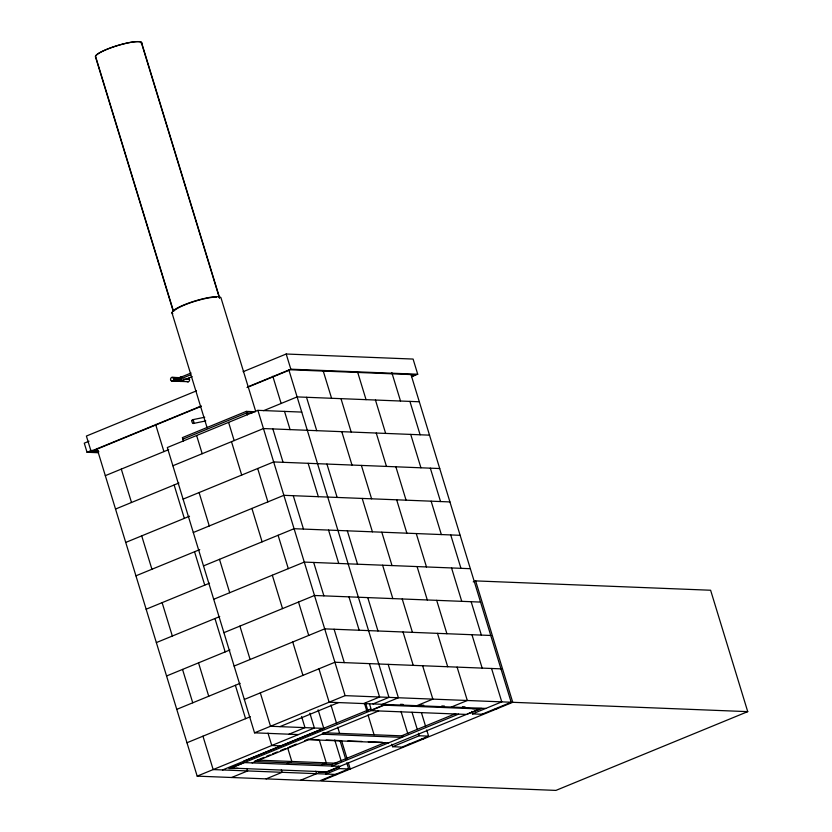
<?xml version="1.0" encoding="UTF-8"?>
<svg xmlns="http://www.w3.org/2000/svg" width="832" height="832" viewBox="0 0 832 832"><rect width="100%" height="100%" fill="white"/><g stroke="black" fill="none" stroke-linecap="round" stroke-linejoin="round"><path stroke-width="1.25" d="M173.888 379.621L173.326 377.801L171.662 377.458A1.934 1.695 -87.7 0 0 170.622 379.933L172.349 381.202L173.888 379.621L180.783 379.891L180.222 378.071L178.558 377.728L182.042 377.146M180.679 381.534L183.154 380.786L179.67 381.368L180.783 379.891M207.147 427.866L171.922 312.655L172.713 311.168A25.657 4.628 -17 0 1 199.503 299.686A25.657 4.628 -17 0 1 221.062 298.085L255.528 410.821M181.095 377.114L191.09 373.006M190.705 374.795L180.71 378.893L173.826 378.622M182.208 380.754L192.202 376.646M196.466 390.863L86.393 436.051L91.042 451.225L98.81 451.537M243.121 371.706L286.187 354.016L413.088 359.06L417.726 374.234L411.746 376.698M89.024 441.21L84.271 443.165L87.048 452.275L98.613 452.733M87.048 452.275L91.718 450.362M92.591 450.351L89.17 451.755L98.124 452.109M91.042 451.225L201.105 406.037M247.759 386.88L290.836 369.19L417.726 374.234M201.334 406.297L93.153 450.715L98.322 450.923M247.01 387.535L290.285 369.772L415.615 374.754L412.006 376.23M255.393 411.746L246.314 411.382L182.374 437.632L183.466 441.178M182.842 439.15L246.782 412.901L251.961 413.109M301.756 412.09L257.889 410.342L167.315 447.533L254.54 732.826L298.407 734.573M105.31 475.665L168.709 449.634M263.63 410.665L297.118 396.906L419.307 401.773M172.89 465.743L263.463 428.553L429.52 435.157M115.523 509.049L178.911 483.018M183.092 499.127L273.666 461.937L439.722 468.541M125.726 542.433L189.55 516.225M193.294 532.511L283.868 495.321L449.935 501.925M135.938 575.817L199.763 549.619M203.507 565.895L294.081 528.705L460.138 535.309M146.141 609.211L209.529 583.18M213.71 599.279L304.283 562.089L470.35 568.693M156.354 642.595L219.742 616.564M223.922 632.663L314.496 595.483L480.553 602.087M166.556 675.979L229.944 649.948M234.125 666.058L324.698 628.867L490.766 635.471M473.231 581.88L475.623 580.902L710.611 590.242L747.729 711.641L555.932 790.4L320.934 781.05L512.741 702.302L747.729 711.641M176.758 709.363L240.157 683.332M244.338 699.442L334.911 662.251L500.968 668.855M186.971 742.747L250.359 716.716M254.54 732.826L345.114 695.635L511.17 702.239L410.998 374.566M279.926 726.638L338.53 702.572M289.006 734.198L304.99 727.636L301.59 716.508M363.594 703.57L379.579 697.008L369.377 663.624M97.001 448.458L197.174 776.131L314.392 728.01L309.858 713.17M372.996 703.945L388.981 697.382L288.798 369.71M222.56 769.943L323.794 728.385L318.115 709.831M382.398 704.319L398.382 697.757L388.17 664.373M369.491 703.851L371.394 710.05L384.706 704.59L392.548 704.891L391.206 705.442M254.53 761.27L264.098 757.338M266.49 756.361L270.078 754.884M272.47 753.906L277.254 751.941M280.842 750.464L285.626 748.498M289.214 747.022L296.39 744.078M304.772 740.636L308.37 739.159M238.035 768.342L228.873 768.57L242.975 763.131M252.138 762.902L378.674 710.944M231.639 777.504L247.624 770.942L246.865 768.466M416.863 705.682L432.848 699.119L422.635 665.735M287.248 763.35L291.824 761.478L287.664 747.874M266.105 778.877L282.09 772.314L281.33 769.839M451.329 707.054L467.314 700.492L457.101 667.108M321.714 764.722L326.29 762.85L319.478 740.594M255.538 761.54L331.573 764.556L384.644 742.768M455.749 713.575L401.502 735.842L401.96 737.36L322.067 734.188M458.567 714.116L332.03 766.074L331.573 764.556M319.498 771.576L318.167 772.127L325.998 772.439L339.321 766.969L338.541 766.938M472.67 708.687L481.842 708.448L467.74 713.887M300.57 780.25L316.555 773.687L315.796 771.212M348.348 762.84L350.241 769.028L339.279 768.591L325.957 774.051L325.198 771.586M391.81 744.234L392.569 746.71L419.203 735.769L428.605 736.143L426.712 729.966M471.713 711.422L472.472 713.898L501.779 701.865L491.566 668.481M428.605 736.143L401.97 747.084L392.569 746.71M481.874 714.272L511.17 702.239M192.525 419.734L204.755 417.227M193.419 423.457L205.795 420.919M172.099 377.343L179.431 377.645M171.662 377.458L180.44 377.801M173.326 377.801L180.222 378.071M173.628 378.175L180.513 378.446M183.747 379.018L189.488 379.246M173.909 379.111L180.804 379.392M173.742 380.099L180.638 380.37M173.503 380.526L180.398 380.796M171.122 380.754L180.066 381.139M171.486 381.025L188.448 381.722M400.483 704.309L403.073 704.413M421.148 705.13L423.727 705.234M441.813 705.952L444.392 706.056M462.467 706.774L465.057 706.878M485.794 708.427L329.129 702.198L318.926 668.814M495.196 708.802L496.756 708.864M472.472 713.898L483.434 714.334M371.394 710.05L372.174 710.081M466.409 714.428L370.843 710.632L370.375 709.114L243.838 761.072L244.306 762.59L339.872 766.386M323.794 728.385L270.525 726.263L260.322 692.879M322.889 732.722L403.447 735.925M421.949 738.878L423.509 738.941M307.965 739.326L318.812 739.752M326.186 740.054L340.226 740.605M347.89 740.917L361.93 741.468M368.316 741.728L382.356 742.279M308.745 739.658L388.648 742.83M408.626 744.349L410.197 744.411M281.164 745.878L271.762 745.503L267.987 733.138M257.358 760.105L337.126 763.277M336.918 774.488L213.158 769.569L202.956 736.185M197.174 776.131L319.374 780.988L348.67 768.966L346.788 762.778M475.623 580.902L512.741 702.302M409.916 401.398L420.118 434.782M430.331 468.166L440.534 501.55M450.736 534.934L460.949 568.318M471.151 601.713L481.364 635.097M391.82 372.58L400.514 401.024M410.717 434.408L420.93 467.792M431.132 501.176L441.345 534.56M451.547 567.944L461.75 601.338M471.962 634.722L482.165 668.106M375.45 400.026L385.653 433.41M395.866 466.794L406.068 500.178M416.27 533.572L426.483 566.956M436.686 600.34L446.898 633.724M357.729 372.445L366.049 399.651M376.251 433.035L386.464 466.419M396.666 499.803L406.879 533.198M417.082 566.582L427.294 599.966M437.497 633.35L447.699 666.734M340.985 398.653L351.187 432.037M361.4 465.421L371.602 498.815M381.805 532.199L392.018 565.583M402.22 598.967L412.433 632.351M323.263 371.082L331.583 398.278M341.786 431.662L351.998 465.057M362.201 498.441L372.414 531.825M382.616 565.209L392.829 598.593M403.031 631.977L413.234 665.361M421.418 712.65L425.578 726.253M412.027 712.275L417.321 729.591M418.454 733.304L419.203 735.769M306.519 397.28L316.722 430.674M326.934 464.058L337.137 497.442M347.339 530.826L357.552 564.21M367.754 597.594L377.967 630.978M400.993 711.402L407.794 733.658M286.187 354.016L290.836 369.19M308.131 463.31L318.334 496.694M328.546 530.078L338.749 563.462M348.962 596.846L359.164 630.23M284.523 411.403L290.087 429.614M272.813 376.272L281.133 403.468M365.56 703.092L367.827 710.507M364.634 703.841L366.902 711.266M368.035 714.969L374.088 734.76M272.854 428.927L283.067 462.311M293.27 495.695L303.482 529.079M313.685 562.463L323.898 595.847M334.1 629.242L344.302 662.626M257.889 410.342L345.114 695.635M141.523 42.411L219.638 297.939M141.305 42.484L219.43 298.012M246.314 411.382L247.395 414.918M330.928 704.943L336.596 723.497M337.73 727.199L339.622 733.387M341.546 740.584L347.214 759.127M257.681 468.499L267.894 501.883M278.096 535.267L288.298 568.651M298.511 602.046L308.714 635.43M339.976 740.522L345.654 759.065M334.766 739.981L341.193 760.999M338.52 766.116L339.279 768.591M228.592 422.375L234.156 440.586M231.494 441.678L241.696 475.062M251.909 508.446L262.111 541.83M272.324 575.224L282.526 608.608M292.729 641.992L302.942 675.376M173.534 311.397L95.794 57.106A23.972 4.326 -17 0 1 118.487 45.292A24.201 4.368 -17 0 1 141.534 43.607M173.316 311.459L95.576 57.179A24.201 4.368 -17 0 1 118.487 45.25A23.972 4.326 -17 0 1 141.326 43.659M180.159 377.073L181.272 380.713M196.622 435.5L202.186 453.71M199.077 492.565L209.279 525.949M219.492 559.333L229.694 592.717M239.907 626.101L250.11 659.495M155.605 424.393L163.925 451.599M174.127 484.983L184.33 518.367M194.542 551.762L204.745 585.146M214.958 618.53L225.16 651.914M235.373 685.298L245.575 718.682M198.526 662.854L208.728 696.238M121.295 469.102L131.508 502.486M141.71 535.87L151.923 569.254M162.126 602.638L172.328 636.033M182.541 669.417L192.743 702.801M188.625 378.144A1.934 1.695 -87.7 0 1 189.301 380.942A1.934 1.695 -87.7 0 1 186.784 381.378M182.52 380.453A1.934 1.695 -87.7 0 1 181.553 381.451M182.749 379.87A1.934 0.874 67.7 0 1 181.667 380.494A1.934 0.874 67.7 0 1 180.565 377.988A1.934 0.874 67.7 0 1 181.646 377.374M172.817 313.643A25.657 4.628 -17 0 1 171.922 312.655M174.054 310.846A24.201 4.368 -17 0 1 202.311 299.239M203.476 298.958A24.201 4.368 -17 0 1 216.476 297.17M384.166 705.162L230.984 768.061L326.55 771.857L479.721 708.958L384.166 705.162M191.932 420.742A1.934 0.884 78.4 0 0 193.201 423.54A1.934 0.884 78.4 0 0 193.461 420.628A1.934 0.884 78.4 0 0 191.932 420.742"/></g></svg>
